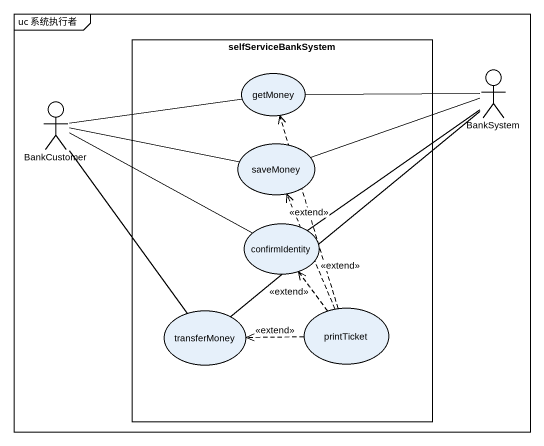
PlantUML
@startuml
mainframe uc 系统执行者
rectangle selfServiceBankSystem {
  usecase getMoney
  usecase saveMoney
  usecase confirmIdentity
  usecase transferMoney
  usecase printTicket
}
actor BankCustomer
actor BankSystem
BankCustomer -right- getMoney
BankCustomer -right- saveMoney
BankCustomer -right- confirmIdentity
BankCustomer -- transferMoney
getMoney -right- BankSystem
saveMoney -right- BankSystem
confirmIdentity -up- BankSystem
transferMoney -up- BankSystem
printTicket .up.> getMoney : <<extend>>
printTicket .up.> saveMoney : <<extend>>
printTicket .up.> confirmIdentity : <<extend>>
printTicket .left.> transferMoney : <<extend>>
@enduml
